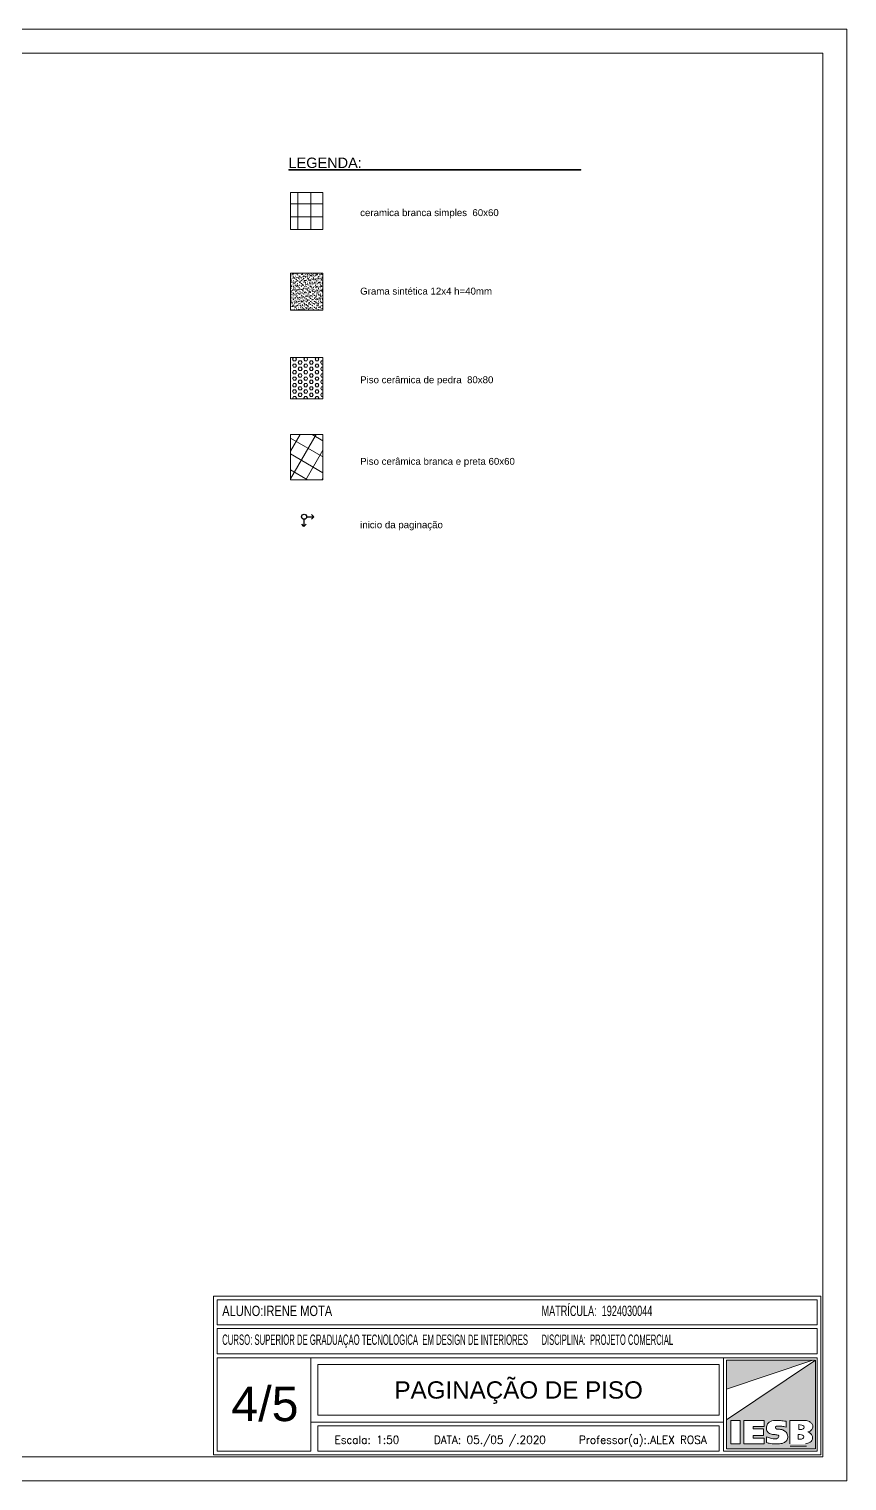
# Model space of a CAD drawing. Header units: millimetres. Extents: x 12559 to 15472, y 18493 to 18672.
# Drawn here: x 12577.18 to 12589.01, y 18517.91 to 18538.91 of the extents above; entities that cross this region are included whole.
import ezdxf
from ezdxf.enums import TextEntityAlignment as Align

# ---------------------------------------------------------------- set-up
doc = ezdxf.new("R2010")
doc.units = ezdxf.units.MM
doc.layers.get('0').update_dxf_attribs({"lineweight": 9})
doc.layers.add('A1', color=1, linetype='Continuous')
doc.layers.add('gesso', color=6, linetype='Continuous', lineweight=5, plot=False)
doc.layers.add('Texto', color=6, linetype='Continuous', lineweight=30)
doc.styles.add('COPLAND', font='arial.ttf', dxfattribs={"height": 0.4})
doc.styles.add('ESC50', font='arial.ttf', dxfattribs={"height": 0.1})
doc.styles.add('R80-50', font='arial.ttf', dxfattribs={"height": 0.1})
doc.styles.add('ROMANS', font='romans')

# ---------------------------------------------------------------- blocks, each defined once
blk = doc.blocks.new('SETa paginaçao')
at = {"layer": 'A1'}
for p, q in [((1907.174, 2491.676), (1907.207, 2491.709)), ((1907.316, 2491.819), (1907.349, 2491.786))]:
    blk.add_line(p, q, dxfattribs=at)
for points in [[(1907.279, 2491.676), (1907.174, 2491.676), (1907.207, 2491.644)], [(1907.316, 2491.712), (1907.316, 2491.819), (1907.284, 2491.786)]]:
    blk.add_lwpolyline(points, dxfattribs=at)
blk.add_circle((1907.315, 2491.676), 0.036, dxfattribs=at)

msp = doc.modelspace()

# ---------------------------------------------------------------- hatches: boundary and pattern name
h = msp.add_hatch(color=10)
h.dxf.hatch_style = 1
h.paths.add_polyline_path([(12585.161, 18536.878), (12580.938, 18536.878), (12580.938, 18536.869), (12585.161, 18536.869)])
h = msp.add_hatch(color=12)
h.dxf.hatch_style = 1
h.paths.add_polyline_path([(12587.266, 18518.795), (12587.266, 18518.374), (12588.55, 18518.374), (12588.55, 18519.658)])
edge = h.paths.add_edge_path(flags=16)
edge.add_spline(control_points=[(12587.843, 18518.547), (12587.862, 18518.54), (12587.895, 18518.529), (12587.948, 18518.519), (12588, 18518.508), (12588.034, 18518.563), (12587.986, 18518.58), (12587.942, 18518.578), (12587.885, 18518.588), (12587.844, 18518.634), (12587.841, 18518.692), (12587.864, 18518.761), (12587.953, 18518.786), (12588.04, 18518.787), (12588.1, 18518.776), (12588.126, 18518.772)], knot_values=[0, 0, 0, 0, 0.128764, 0.214487, 0.349725, 0.4301, 0.49844, 0.600614, 0.730587, 0.843002, 0.960452, 1.086726, 1.266383, 1.481996, 1.648373, 1.648373, 1.648373, 1.648373], degree=3, periodic=0)
edge.add_line((12588.126, 18518.772), (12588.126, 18518.685))
edge.add_spline(control_points=[(12588.126, 18518.685), (12588.106, 18518.692), (12588.066, 18518.704), (12588.019, 18518.704), (12587.97, 18518.699), (12587.976, 18518.657), (12588.027, 18518.66), (12588.077, 18518.652), (12588.132, 18518.616), (12588.159, 18518.556), (12588.142, 18518.493), (12588.086, 18518.447), (12587.998, 18518.447), (12587.914, 18518.442), (12587.861, 18518.46), (12587.843, 18518.466)], knot_values=[0, 0, 0, 0, 0.129973, 0.255735, 0.325817, 0.374123, 0.454729, 0.591551, 0.711993, 0.848871, 0.976038, 1.101413, 1.273716, 1.513362, 1.62892, 1.62892, 1.62892, 1.62892], degree=3, periodic=0)
edge.add_line((12587.843, 18518.466), (12587.843, 18518.547))
edge = h.paths.add_edge_path(flags=16)
edge.add_line((12588.182, 18518.784), (12588.424, 18518.784))
edge.add_spline(control_points=[(12588.424, 18518.784), (12588.442, 18518.777), (12588.472, 18518.765), (12588.507, 18518.732), (12588.52, 18518.69), (12588.502, 18518.655), (12588.478, 18518.627), (12588.454, 18518.623), (12588.441, 18518.621)], knot_values=[0, 0, 0, 0, 0.119715, 0.203123, 0.295825, 0.373962, 0.442864, 0.519979, 0.519979, 0.519979, 0.519979], degree=3, periodic=0)
edge.add_spline(control_points=[(12588.441, 18518.621), (12588.45, 18518.616), (12588.472, 18518.604), (12588.505, 18518.577), (12588.513, 18518.533), (12588.505, 18518.492), (12588.475, 18518.468), (12588.441, 18518.453), (12588.418, 18518.447), (12588.406, 18518.444)], knot_values=[0, 0, 0, 0, 0.063162, 0.163056, 0.25089, 0.332534, 0.412289, 0.483996, 0.563458, 0.563458, 0.563458, 0.563458], degree=3, periodic=0)
edge.add_line((12588.406, 18518.444), (12588.182, 18518.444))
edge.add_line((12588.182, 18518.444), (12588.182, 18518.784))
h.paths.add_polyline_path([(12587.809, 18518.784), (12587.809, 18518.697), (12587.651, 18518.697), (12587.651, 18518.662), (12587.8, 18518.662), (12587.8, 18518.567), (12587.651, 18518.567), (12587.651, 18518.53), (12587.809, 18518.53), (12587.809, 18518.444), (12587.517, 18518.444), (12587.517, 18518.784)], flags=16)
edge = h.paths.add_edge_path(flags=0)
edge.add_spline(control_points=[(12588.304, 18518.582), (12588.318, 18518.582), (12588.344, 18518.58), (12588.378, 18518.569), (12588.39, 18518.539), (12588.366, 18518.517), (12588.336, 18518.51), (12588.314, 18518.511), (12588.304, 18518.512)], knot_values=[0, 0, 0, 0, 0.092846, 0.167368, 0.207926, 0.268013, 0.340199, 0.404281, 0.404281, 0.404281, 0.404281], degree=3, periodic=0)
edge.add_line((12588.304, 18518.512), (12588.304, 18518.582))
h.paths.add_polyline_path([(12587.463, 18518.784), (12587.463, 18518.444), (12587.328, 18518.444), (12587.328, 18518.784)], flags=16)
h.paths.add_polyline_path([(12588.516, 18519.658), (12587.266, 18519.658), (12587.266, 18519.238)], flags=17)
at = {"layer": 'gesso'}
h = msp.add_hatch(dxfattribs=at)
h.set_pattern_fill('_USER', color=1, scale=0.19, double=1, pattern_type=0)
h.set_pattern_definition([(0, (-65.9016, -23.00754), (0, 0.19), []), (90, (-65.9016, -23.00754), (-0.19, 1e-17), [])])
h.paths.add_polyline_path([(12581.432, 18536.544), (12580.962, 18536.544), (12580.962, 18536.007), (12581.432, 18536.007)])
h = msp.add_hatch(dxfattribs=at)
h.set_pattern_fill('AR-SAND', color=1, scale=0.00089, double=1)
h.set_pattern_definition([(37.5, (-65.901607, -23.007543), (-0.001424027853, 0.04355777812), [0, -0.03436112, 0, -0.0384302, 0, -0.03673475]), (7.5, (-65.90161, -23.007543), (0.0400075722, 0.06379743395), [0, -0.01853692, 0, -0.03097022, 0, -0.01186815]), (327.5, (-65.929413, -23.007543), (0.07039832095, 0.000127909436), [0, -0.011303, 0, -0.0406908, 0, -0.0531241]), (317.5, (-65.92941, -23.007543), (0.06795652427, 0.01984070977), [0, -0.0056515, 0, -0.02667508, 0, -0.0305181])])
h.paths.add_polyline_path([(12581.431, 18535.379), (12580.962, 18535.379), (12580.962, 18534.845), (12581.431, 18534.845)])
h = msp.add_hatch(dxfattribs=at)
h.set_pattern_fill('HEX', color=1, scale=0.0085, double=1)
h.set_pattern_definition([(0, (-65.901607, -23.007543), (0, 0.04674372118), [0.0269875, -0.053975]), (120, (-65.901607, -23.007543), (-0.04048125001, -0.02337186059), [0.0269875, -0.053975]), (60, (-65.87462, -23.007543), (-0.04048125001, 0.02337186059), [0.0269875, -0.053975])])
h.paths.add_polyline_path([(12581.432, 18534.159), (12580.962, 18534.159), (12580.962, 18533.562), (12581.432, 18533.562)])
h = msp.add_hatch(dxfattribs=at)
h.set_pattern_fill('_USER', color=1, scale=0.2, angle=60, double=1, pattern_type=0)
h.set_pattern_definition([(60, (-65.9016, -23.00754), (-0.1732050808, 0.1), []), (150, (-65.9016, -23.00754), (-0.1, -0.1732050808), [])])
h.paths.add_polyline_path([(12581.432, 18533.043), (12580.962, 18533.043), (12580.962, 18532.389), (12581.432, 18532.389)])

# ---------------------------------------------------------------- linework, layer by layer
at = {"color": 2}
for p, q in [((12574.157, 18538.909), (12589.007, 18538.909)), ((12589.007, 18517.909), (12589.007, 18538.909)), ((12574.157, 18517.909), (12589.007, 18517.909))]:
    msp.add_line(p, q, dxfattribs=at)
at = {"color": 6}
for p, q in [((12560.557, 18538.559), (12588.657, 18538.559)), ((12588.657, 18518.259), (12588.657, 18538.559)), ((12560.557, 18518.259), (12588.657, 18518.259))]:
    msp.add_line(p, q, dxfattribs=at)
at = {"color": 5, "linetype": 'Continuous'}
for p, q in [((12579.852, 18520.582), (12579.852, 18518.289)), ((12579.852, 18520.582), (12588.627, 18520.582)), ((12588.627, 18520.582), (12588.627, 18518.289)), ((12579.852, 18518.289), (12588.627, 18518.289))]:
    msp.add_line(p, q, dxfattribs=at)
at = {"color": 2, "linetype": 'Continuous'}
for p, q in [((12579.905, 18520.53), (12588.575, 18520.53)), ((12579.905, 18520.53), (12579.905, 18520.165)), ((12588.575, 18520.53), (12588.575, 18520.165)), ((12579.905, 18520.165), (12588.575, 18520.165)), ((12579.905, 18520.113), (12588.575, 18520.113)), ((12579.905, 18520.113), (12579.905, 18519.748)), ((12579.905, 18520.113), (12588.575, 18520.113)), ((12579.905, 18520.113), (12579.905, 18519.748)), ((12588.575, 18520.113), (12588.575, 18519.748)), ((12588.575, 18520.113), (12588.575, 18519.748)), ((12579.905, 18519.748), (12588.575, 18519.748)), ((12579.905, 18519.748), (12588.575, 18519.748)), ((12579.905, 18519.692), (12588.575, 18519.692)), ((12579.905, 18519.692), (12579.905, 18518.341)), ((12581.256, 18518.341), (12581.256, 18519.693)), ((12587.223, 18518.341), (12587.223, 18519.693)), ((12588.575, 18519.692), (12588.575, 18518.341)), ((12587.161, 18519.592), (12581.36, 18519.592)), ((12581.36, 18519.592), (12581.36, 18518.862)), ((12587.161, 18519.592), (12587.161, 18518.862)), ((12587.161, 18518.862), (12581.36, 18518.862)), ((12581.256, 18518.758), (12587.223, 18518.758)), ((12581.36, 18518.706), (12587.161, 18518.706)), ((12581.36, 18518.706), (12581.36, 18518.341)), ((12587.161, 18518.706), (12587.161, 18518.341)), ((12579.905, 18518.341), (12581.256, 18518.341)), ((12581.256, 18518.341), (12579.905, 18518.341)), ((12581.36, 18518.341), (12587.161, 18518.341)), ((12588.575, 18518.341), (12587.223, 18518.341))]:
    msp.add_line(p, q, dxfattribs=at)
at = {"color": 12}
for p, q in [((12587.266, 18519.238), (12588.516, 18519.658)), ((12588.55, 18519.658), (12587.266, 18518.795)), ((12588.126, 18518.772), (12588.126, 18518.685)), ((12588.182, 18518.444), (12588.182, 18518.784)), ((12588.182, 18518.784), (12588.424, 18518.784)), ((12588.309, 18518.652), (12588.309, 18518.723)), ((12587.843, 18518.466), (12587.843, 18518.547)), ((12588.304, 18518.512), (12588.304, 18518.582)), ((12588.188, 18518.414), (12588.424, 18518.414))]:
    msp.add_line(p, q, dxfattribs=at)
at = {"color": 10}
msp.add_lwpolyline([(12580.938, 18536.878), (12585.161, 18536.878), (12585.161, 18536.869), (12580.938, 18536.869)], close=True, dxfattribs=at)
at = {"color": 12, "linetype": 'Continuous'}
msp.add_lwpolyline([(12587.266, 18519.658), (12587.266, 18518.374), (12588.55, 18518.374), (12588.55, 18519.658)], close=True, dxfattribs=at)
at = {"color": 12}
for points in [[(12587.328, 18518.784), (12587.328, 18518.444), (12587.463, 18518.444), (12587.463, 18518.784)], [(12587.809, 18518.784), (12587.809, 18518.697), (12587.651, 18518.697), (12587.651, 18518.662), (12587.8, 18518.662), (12587.8, 18518.567), (12587.651, 18518.567), (12587.651, 18518.53), (12587.809, 18518.53), (12587.809, 18518.444), (12587.517, 18518.444), (12587.517, 18518.784)]]:
    msp.add_lwpolyline(points, close=True, dxfattribs=at)
for points in [[(12588.126, 18518.772), (12588.048, 18518.783), (12587.945, 18518.781), (12587.867, 18518.746), (12587.845, 18518.691), (12587.85, 18518.635), (12587.886, 18518.596), (12587.945, 18518.58), (12587.994, 18518.576), (12588.022, 18518.56), (12588.005, 18518.526), (12587.941, 18518.52), (12587.901, 18518.529), (12587.843, 18518.547)], [(12588.126, 18518.685), (12588.066, 18518.701), (12588.007, 18518.702), (12587.975, 18518.691), (12587.978, 18518.668), (12588.015, 18518.658), (12588.079, 18518.647), (12588.126, 18518.614), (12588.152, 18518.554), (12588.136, 18518.496), (12588.091, 18518.458), (12588.009, 18518.446), (12587.896, 18518.45), (12587.843, 18518.466)], [(12588.309, 18518.723), (12588.353, 18518.718), (12588.384, 18518.702), (12588.39, 18518.684), (12588.372, 18518.662), (12588.339, 18518.652), (12588.309, 18518.652)], [(12588.424, 18518.784), (12588.476, 18518.759), (12588.504, 18518.731), (12588.515, 18518.688), (12588.5, 18518.654), (12588.477, 18518.631), (12588.441, 18518.621)], [(12588.304, 18518.582), (12588.348, 18518.578), (12588.379, 18518.562), (12588.385, 18518.543), (12588.367, 18518.521), (12588.334, 18518.512), (12588.304, 18518.512)], [(12588.441, 18518.621), (12588.467, 18518.606), (12588.501, 18518.573), (12588.51, 18518.532), (12588.501, 18518.494), (12588.473, 18518.469), (12588.442, 18518.454), (12588.406, 18518.444)]]:
    msp.add_spline(points, degree=3, dxfattribs=at)
at = {"layer": 'gesso'}
for p, q in [((12581.432, 18536.544), (12581.432, 18536.007)), ((12581.432, 18534.159), (12581.432, 18533.562)), ((12581.432, 18533.043), (12581.432, 18532.389))]:
    msp.add_line(p, q, dxfattribs=at)
for points in [[(12580.962, 18536.544), (12581.432, 18536.544), (12581.432, 18536.007), (12580.962, 18536.007)], [(12580.962, 18535.379), (12581.431, 18535.379), (12581.431, 18534.845), (12580.962, 18534.845)]]:
    msp.add_lwpolyline(points, close=True, dxfattribs=at)
for points in [[(12581.432, 18533.562), (12580.962, 18533.562), (12580.962, 18534.159), (12581.432, 18534.159)], [(12581.432, 18532.389), (12580.962, 18532.389), (12580.962, 18533.043), (12581.432, 18533.043)]]:
    msp.add_lwpolyline(points, dxfattribs=at)

# ---------------------------------------------------------------- block references
at = {"layer": 'A1', "rotation": 180}
msp.add_blockref('SETa paginaçao', (14488.474, 21023.531), dxfattribs=at)

# ---------------------------------------------------------------- texts
at = {"color": 2, "style": 'ESC50'}
msp.add_text('LEGENDA:', height=0.15, dxfattribs=at).set_placement((12580.934, 18536.899))
at = {"color": 2, "style": 'COPLAND'}
for s, width, p, p2 in [('ALUNO:IRENE MOTA                                                     ', 0.762396, (12579.976, 18520.294), (12583.918, 18520.294)), ('MATRÍCULA:  1924030044                                                            ', 0.627747, (12584.592, 18520.294), (12588.386, 18520.294)), ('CURSO: SUPERIOR DE GRADUAÇAO TECNOLOGICA  EM DESIGN DE INTERIORES', 0.533176, (12579.976, 18519.877), (12584.396, 18519.877)), ('DISCIPLINA:  PROJETO COMERCIAL                                                              ', 0.523384, (12584.592, 18519.877), (12588.383, 18519.877))]:
    msp.add_text(s, height=0.15, dxfattribs=dict(at, width=width)).set_placement(p, p2, align=Align.FIT)
at = {"color": 3, "linetype": 'Continuous', "style": 'COPLAND'}
msp.add_text('4/5', height=0.5, dxfattribs=at).set_placement((12580.108, 18518.774))
msp.add_text('PAGINAÇÃO DE PISO', height=0.25, dxfattribs=at).set_placement((12584.261, 18519.1), align=Align.CENTER)
at = {"color": 2, "linetype": 'Continuous', "style": 'ROMANS', "width": 0.852374}
msp.add_text('Escala: 1:50     DATA: 05./05 /.2020    Professor(a):.ALEX ROSA ', height=0.11676, dxfattribs=at).set_placement((12581.598, 18518.446), (12587.058, 18518.446), align=Align.FIT)
at = {"layer": 'Texto', "char_height": 0.1, "attachment_point": 1, "style": 'R80-50'}
for s, insert, width in [('ceramica branca simples  60x60', (12581.97, 18536.303), 3.24412), ('Grama sintética 12x4 h=40mm', (12581.97, 18535.168), 3.09826), ('Piso cerâmica de pedra  80x80', (12581.97, 18533.886), 2.02148), ('Piso cerâmica branca e preta 60x60', (12581.97, 18532.706), 2.67895), ('inicio da paginação', (12581.97, 18531.789), 2.49265)]:
    msp.add_mtext(s, dxfattribs=dict(at, insert=insert, width=width))

doc.saveas('drawing.dxf')
